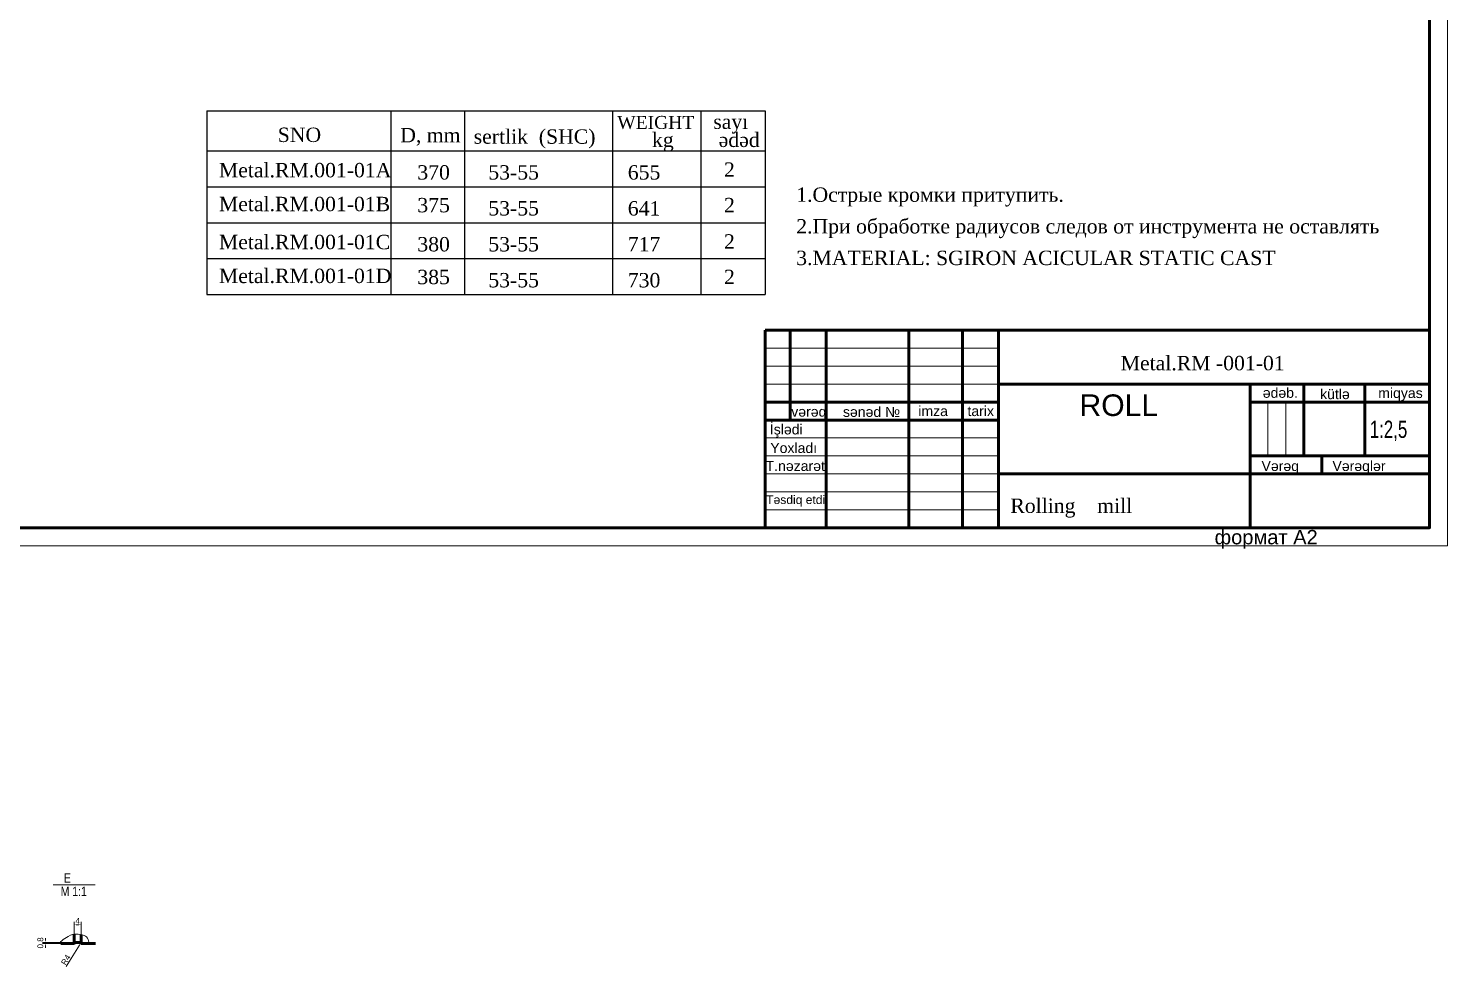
# Model space of a CAD drawing. Header units: millimetres. Extents: x -954 to 34898, y -2134 to 12006.
# Drawn here: x 23644 to 24632, y 6059 to 6712 of the extents above; entities that cross this region are included whole.
import ezdxf

# ---------------------------------------------------------------- set-up
doc = ezdxf.new("R2010")
doc.units = ezdxf.units.MM
doc.header["$LTSCALE"] = 3
for name, color, linetype, lineweight in [('AM_5', 3, 'Continuous', 25), ('контурная', 7, 'Continuous', 50), ('тонкая', 7, 'Continuous', 20)]:
    doc.layers.add(name, color=color, linetype=linetype, lineweight=lineweight)
doc.styles.add('s1v2.5', font='arial.ttf', dxfattribs={"width": 0.7, "height": 2.5})
doc.styles.add('s2.5v4', font='times.ttf', dxfattribs={"height": 10})
doc.styles.add('s25x4', font='times.ttf', dxfattribs={"height": 100})
doc.styles.add('s3v2.5', font='arial.ttf', dxfattribs={"width": 0.8, "height": 7.5})
doc.styles.add('s4v4', font='arial.ttf', dxfattribs={"height": 16})
doc.styles.get("Standard").update_dxf_attribs({"font": 'arial.ttf'})
doc.dimstyles.new('s1v4', dxfattribs={"dimtxt": 4, "dimasz": 1.5, "dimexe": 2, "dimexo": 0, "dimgap": 0.7, "dimtad": 1, "dimtxsty": 'Standard', "dimcen": 2.5, "dimadec": 0, "dimazin": 0, "dimtfac": 1, "dimtix": 1, "dimtmove": 0, "dimatfit": 3, "dimfxl": 1, "dimlwd": -1, "dimlwe": 20, "dimarcsym": 0})

# ---------------------------------------------------------------- blocks, each defined once
blk = doc.blocks.new('*D2613')
at = {"layer": 'Defpoints', "color": 0, "transparency": 16777216}
for p in [(23680.33, 6075.43), (23678.22, 6072.04)]:
    blk.add_point(p, dxfattribs=at)
at = {"layer": 'тонкая', "color": 0, "transparency": 16777216}
blk.add_line((23670.19, 6059.15), (23679.54, 6074.16), dxfattribs=at)
blk.add_solid([(23679.33, 6074.29), (23679.75, 6074.02), (23680.33, 6075.43)], dxfattribs=at)
at = {"layer": 'тонкая', "color": 0, "transparency": 16777216, "insert": (23669.97, 6063.9), "char_height": 4, "attachment_point": 5, "rotation": 58.05905}
blk.add_mtext('R4', dxfattribs=at)
blk = doc.blocks.new('*D2645')
at = {"layer": 'Defpoints', "color": 0, "transparency": 16777216}
for p in [(23680.62, 6088.25), (23675.82, 6079.94), (23680.62, 6079.94)]:
    blk.add_point(p, dxfattribs=at)
at = {"layer": 'тонкая', "color": 0, "lineweight": 20, "transparency": 16777216}
for p, q in [((23675.82, 6079.94), (23675.82, 6090.25)), ((23680.62, 6079.94), (23680.62, 6090.25))]:
    blk.add_line(p, q, dxfattribs=at)
at = {"layer": 'тонкая', "color": 0, "transparency": 16777216}
blk.add_line((23677.32, 6088.25), (23679.12, 6088.25), dxfattribs=at)
for points in [[(23677.32, 6088.5), (23677.32, 6088), (23675.82, 6088.25)], [(23679.12, 6088.5), (23679.12, 6088), (23680.62, 6088.25)]]:
    blk.add_solid(points, dxfattribs=at)
at = {"layer": 'тонкая', "color": 0, "transparency": 16777216, "insert": (23678.22, 6090.95), "char_height": 4, "attachment_point": 5}
blk.add_mtext('4', dxfattribs=at)
blk = doc.blocks.new('*D2646')
at = {"layer": 'Defpoints', "color": 0, "transparency": 16777216}
for p in [(23655.75, 6076.04), (23678.22, 6076.04), (23678.22, 6075.24)]:
    blk.add_point(p, dxfattribs=at)
at = {"layer": 'тонкая', "color": 0, "lineweight": 20, "transparency": 16777216}
for p, q in [((23678.22, 6076.04), (23653.75, 6076.04)), ((23678.22, 6075.24), (23653.75, 6075.24))]:
    blk.add_line(p, q, dxfattribs=at)
at = {"layer": 'тонкая', "color": 0, "transparency": 16777216}
for p, q in [((23655.75, 6077.54), (23655.75, 6079.04)), ((23655.75, 6075.24), (23655.75, 6076.04)), ((23655.75, 6073.74), (23655.75, 6072.24))]:
    blk.add_line(p, q, dxfattribs=at)
for points in [[(23655.5, 6077.54), (23656, 6077.54), (23655.75, 6076.04)], [(23655.5, 6073.74), (23656, 6073.74), (23655.75, 6075.24)]]:
    blk.add_solid(points, dxfattribs=at)
at = {"layer": 'тонкая', "color": 0, "transparency": 16777216, "insert": (23652.64, 6075.64), "char_height": 4, "attachment_point": 5, "rotation": 90}
blk.add_mtext('0,8', dxfattribs=at)

msp = doc.modelspace()

# ---------------------------------------------------------------- linework, layer by layer
at = {"layer": 'AM_5'}
for p, q in [((23768.057, 6654.593), (24156.716, 6654.593)), ((23768.057, 6654.593), (23768.057, 6526.716)), ((23896.171, 6654.593), (23896.171, 6526.716)), ((23947.448, 6654.593), (23947.448, 6526.716)), ((24050.317, 6654.593), (24050.317, 6526.716)), ((24111.938, 6654.593), (24111.938, 6526.716)), ((24156.716, 6654.593), (24156.716, 6526.716)), ((23768.057, 6626.716), (24156.716, 6626.716)), ((23768.057, 6601.716), (24156.716, 6601.716)), ((23768.057, 6576.716), (24156.716, 6576.716)), ((23768.057, 6551.716), (24156.716, 6551.716)), ((23768.057, 6526.716), (24156.716, 6526.716)), ((24156.716, 6501.941), (24156.716, 6501.716))]:
    msp.add_line(p, q, dxfattribs=at)
at = {"layer": 'контурная'}
for p, q in [((24156.565, 6501.941), (24156.565, 6364.441)), ((24156.565, 6501.941), (24619.065, 6501.941)), ((24156.565, 6501.941), (24319.065, 6501.941)), ((24619.065, 6501.941), (24156.565, 6501.941)), ((24156.565, 6501.941), (24319.065, 6501.941)), ((24619.065, 6501.941), (24156.565, 6501.941)), ((24174.065, 6501.941), (24174.065, 6439.441)), ((24199.065, 6501.941), (24199.065, 6364.441)), ((24256.565, 6501.941), (24199.065, 6501.941)), ((24256.565, 6501.941), (24199.065, 6501.941)), ((24256.565, 6501.941), (24256.565, 6364.441)), ((24619.065, 6501.941), (24619.065, 6364.441)), ((24319.065, 6464.441), (24619.065, 6464.441)), ((24156.565, 6451.941), (24319.065, 6451.941)), ((24319.065, 6451.941), (24319.065, 6439.441)), ((24319.065, 6439.441), (24156.565, 6439.441)), ((24544.065, 6414.441), (24544.065, 6408.191)), ((24544.065, 6408.191), (24544.065, 6401.941)), ((23666.607, 6075.235), (23675.817, 6075.235)), ((23675.817, 6075.235), (23666.607, 6075.235)), ((23675.817, 6075.235), (23675.817, 6081.432)), ((23678.217, 6076.035), (23678.217, 6075.235)), ((23680.617, 6075.235), (23680.617, 6081.35)), ((23680.617, 6075.235), (23690.755, 6075.235))]:
    msp.add_line(p, q, dxfattribs=at)
msp.add_lwpolyline([(23196.565, 7389.441), (24619.065, 7389.441), (24619.065, 6364.441), (23196.565, 6364.441), (23196.565, 7389.441)], close=True, dxfattribs=at)
for points in [[(24294.065, 6501.941), (24294.065, 6364.441)], [(24319.065, 6501.941), (24319.065, 6364.441)], [(24494.065, 6364.441), (24494.065, 6464.441)], [(24531.565, 6464.441), (24531.565, 6414.441)], [(24574.065, 6464.441), (24574.065, 6414.441)], [(24619.065, 6451.941), (24494.065, 6451.941)], [(24619.065, 6414.441), (24494.065, 6414.441)], [(24319.065, 6401.941), (24619.065, 6401.941)], [(24156.565, 6364.441), (24619.065, 6364.441)]]:
    msp.add_lwpolyline(points, dxfattribs=at)
msp.add_arc((23678.217, 6072.035), 4, 53.130102, 126.869898, dxfattribs=at)
at = {"layer": 'тонкая'}
for p, q in [((24156.565, 6501.941), (24619.065, 6501.941)), ((24156.565, 6489.441), (24319.065, 6489.441)), ((24156.565, 6476.941), (24319.065, 6476.941)), ((24156.565, 6476.941), (24319.065, 6476.941)), ((24156.565, 6464.441), (24319.065, 6464.441)), ((24506.565, 6414.441), (24506.565, 6451.941)), ((24519.065, 6414.441), (24519.065, 6451.941)), ((24319.065, 6426.941), (24156.565, 6426.941)), ((24319.065, 6414.441), (24156.565, 6414.441)), ((24319.065, 6414.441), (24156.565, 6414.441)), ((24319.065, 6414.441), (24156.565, 6414.441)), ((24319.065, 6401.941), (24156.565, 6401.941)), ((24319.065, 6401.941), (24156.565, 6401.941)), ((24319.065, 6389.441), (24156.565, 6389.441)), ((24319.065, 6376.941), (24156.565, 6376.941)), ((23661.191, 6116.059), (23690.361, 6116.059))]:
    msp.add_line(p, q, dxfattribs=at)
msp.add_lwpolyline([(23146.565, 7401.941), (24631.565, 7401.941), (24631.565, 6351.941), (23146.565, 6351.941), (23146.565, 7401.941)], dxfattribs=at)
at = {"layer": 'тонкая', "start_tangent": (-1, 0), "end_tangent": (1, 0)}
msp.add_spline([(23666.607, 6075.235), (23671.567, 6080.195), (23677.182, 6081.7), (23682.735, 6080.854), (23685.545, 6078.044), (23687.202, 6075.235)], degree=3, dxfattribs=at)

# ---------------------------------------------------------------- texts
at = {"layer": 'AM_5', "style": 's25x4'}
for s, height, p in [('WEIGHT', 9, (24053.737, 6642.011)), ('sayı', 10, (24120.557, 6642.011)), ('SNO', 10, (23817.461, 6632.902)), ('D, mm', 10, (23902.729, 6632.645)), ('sertlik  (SHC)', 10, (23953.842, 6631.671)), ('kg', 10, (24077.915, 6629.407)), ('ədəd', 10, (24124.326, 6629.407)), ('Metal.RM.001-01A', 10, (23776.569, 6608.302)), ('2', 10, (24128.017, 6608.679)), ('370', 10, (23914.625, 6606.758)), ('53-55', 10, (23964.007, 6606.758)), ('655', 10, (24061.076, 6606.743)), ('Metal.RM.001-01B', 10, (23776.569, 6584.74)), ('375', 10, (23914.625, 6583.968)), ('53-55', 10, (23964.007, 6581.758)), ('641', 10, (24061.076, 6581.743)), ('2', 10, (24128.017, 6584.002)), ('Metal.RM.001-01C', 10, (23776.569, 6558.302)), ('2', 10, (24128.017, 6558.679)), ('380', 10, (23914.625, 6556.758)), ('53-55', 10, (23964.007, 6556.758)), ('717', 10, (24061.076, 6556.743)), ('Metal.RM.001-01D', 10, (23776.569, 6534.74)), ('385', 10, (23914.625, 6533.968)), ('53-55', 10, (23964.007, 6531.758)), ('730', 10, (24061.076, 6531.743)), ('2', 10, (24128.017, 6534.002))]:
    msp.add_text(s, height=height, dxfattribs=at).set_placement(p)
at = {"layer": 'контурная', "style": 's3v2.5', "width": 0.8}
for s, p in [('E', (23668.67, 6117.552)), ('M 1:1', (23666.426, 6108.219))]:
    msp.add_text(s, height=6.5, dxfattribs=at).set_placement(p)
at = {"layer": 'тонкая'}
for s, height, style, p in [('1.Острые кромки притупить.                                                                                            ', 10, 's2.5v4', (24178.265, 6591.265)), ('2.При обработке радиусов следов от инструмента не оставлять', 10, 's2.5v4', (24178.265, 6569.248)), ('3.MATERIAL: SGIRON ACICULAR STATIC CAST', 10, 's2.5v4', (24178.265, 6547.249)), ('    Metal.RM -001-01', 10, 's2.5v4', (24388.968, 6474.048)), ('ədəb.', 7, 's4v4', (24502.931, 6454.9)), ('kütlə', 7, 's4v4', (24542.819, 6453.976)), ('miqyas', 7, 's4v4', (24583.268, 6454.745)), ('imza     tarix', 7, 's4v4', (24263.217, 6442.194)), ('ROLL', 15, 's4v4', (24375.388, 6442.259)), ('vərəq', 7, 's4v4', (24174.805, 6441.774)), ('sənəd №', 7, 's4v4', (24210.776, 6441.609)), ('İşlədi', 7, 's4v4', (24159.927, 6429.431)), ('Yoxladı', 7, 's4v4', (24160.225, 6416.507)), ('T.nəzarət', 7, 's4v4', (24156.941, 6404)), ('Vərəq', 7, 's4v4', (24502.065, 6403.967)), ('Vərəqlər', 7, 's4v4', (24551.415, 6403.967)), ('Təsdiq etdi', 6, 's4v4', (24157.413, 6380.994)), ('Rolling    mill  ', 10, 's2.5v4', (24327.284, 6374.812)), ('формат А2', 10, 's4v4', (24469.424, 6352.947))]:
    msp.add_text(s, height=height, dxfattribs=dict(at, style=style)).set_placement(p)
at = {"layer": 'тонкая', "style": 's1v2.5', "width": 0.7}
msp.add_text('1:2,5', height=12, dxfattribs=at).set_placement((24577.395, 6427.003))

# ---------------------------------------------------------------- dimensions: what is measured, and where the dimension line sits
at = {"layer": 'тонкая'}
dim = msp.add_linear_dim(base=(23680.617, 6088.251), p1=(23675.817, 6079.937), p2=(23680.617, 6079.937), text='4', dimstyle='s1v4', dxfattribs=at)
dim.commit()
dim.dimension.update_dxf_attribs({"geometry": '*D2645', "text_midpoint": (23678.217, 6090.951)})
dim = msp.add_linear_dim(base=(23655.747, 6076.035), p1=(23678.217, 6075.235), p2=(23678.217, 6076.035), angle=90, dimstyle='s1v4', dxfattribs=at)
dim.commit()
dim.dimension.update_dxf_attribs({"geometry": '*D2646', "text_midpoint": (23652.643, 6075.635)})
dim = msp.add_radius_dim(center=(23678.217, 6072.035), mpoint=(23680.333, 6075.43), dimstyle='s1v4', dxfattribs=at)
dim.commit()
dim.dimension.update_dxf_attribs({"geometry": '*D2613', "text_midpoint": (23672.257, 6062.476), "dimtype": 164})

doc.saveas('drawing.dxf')
